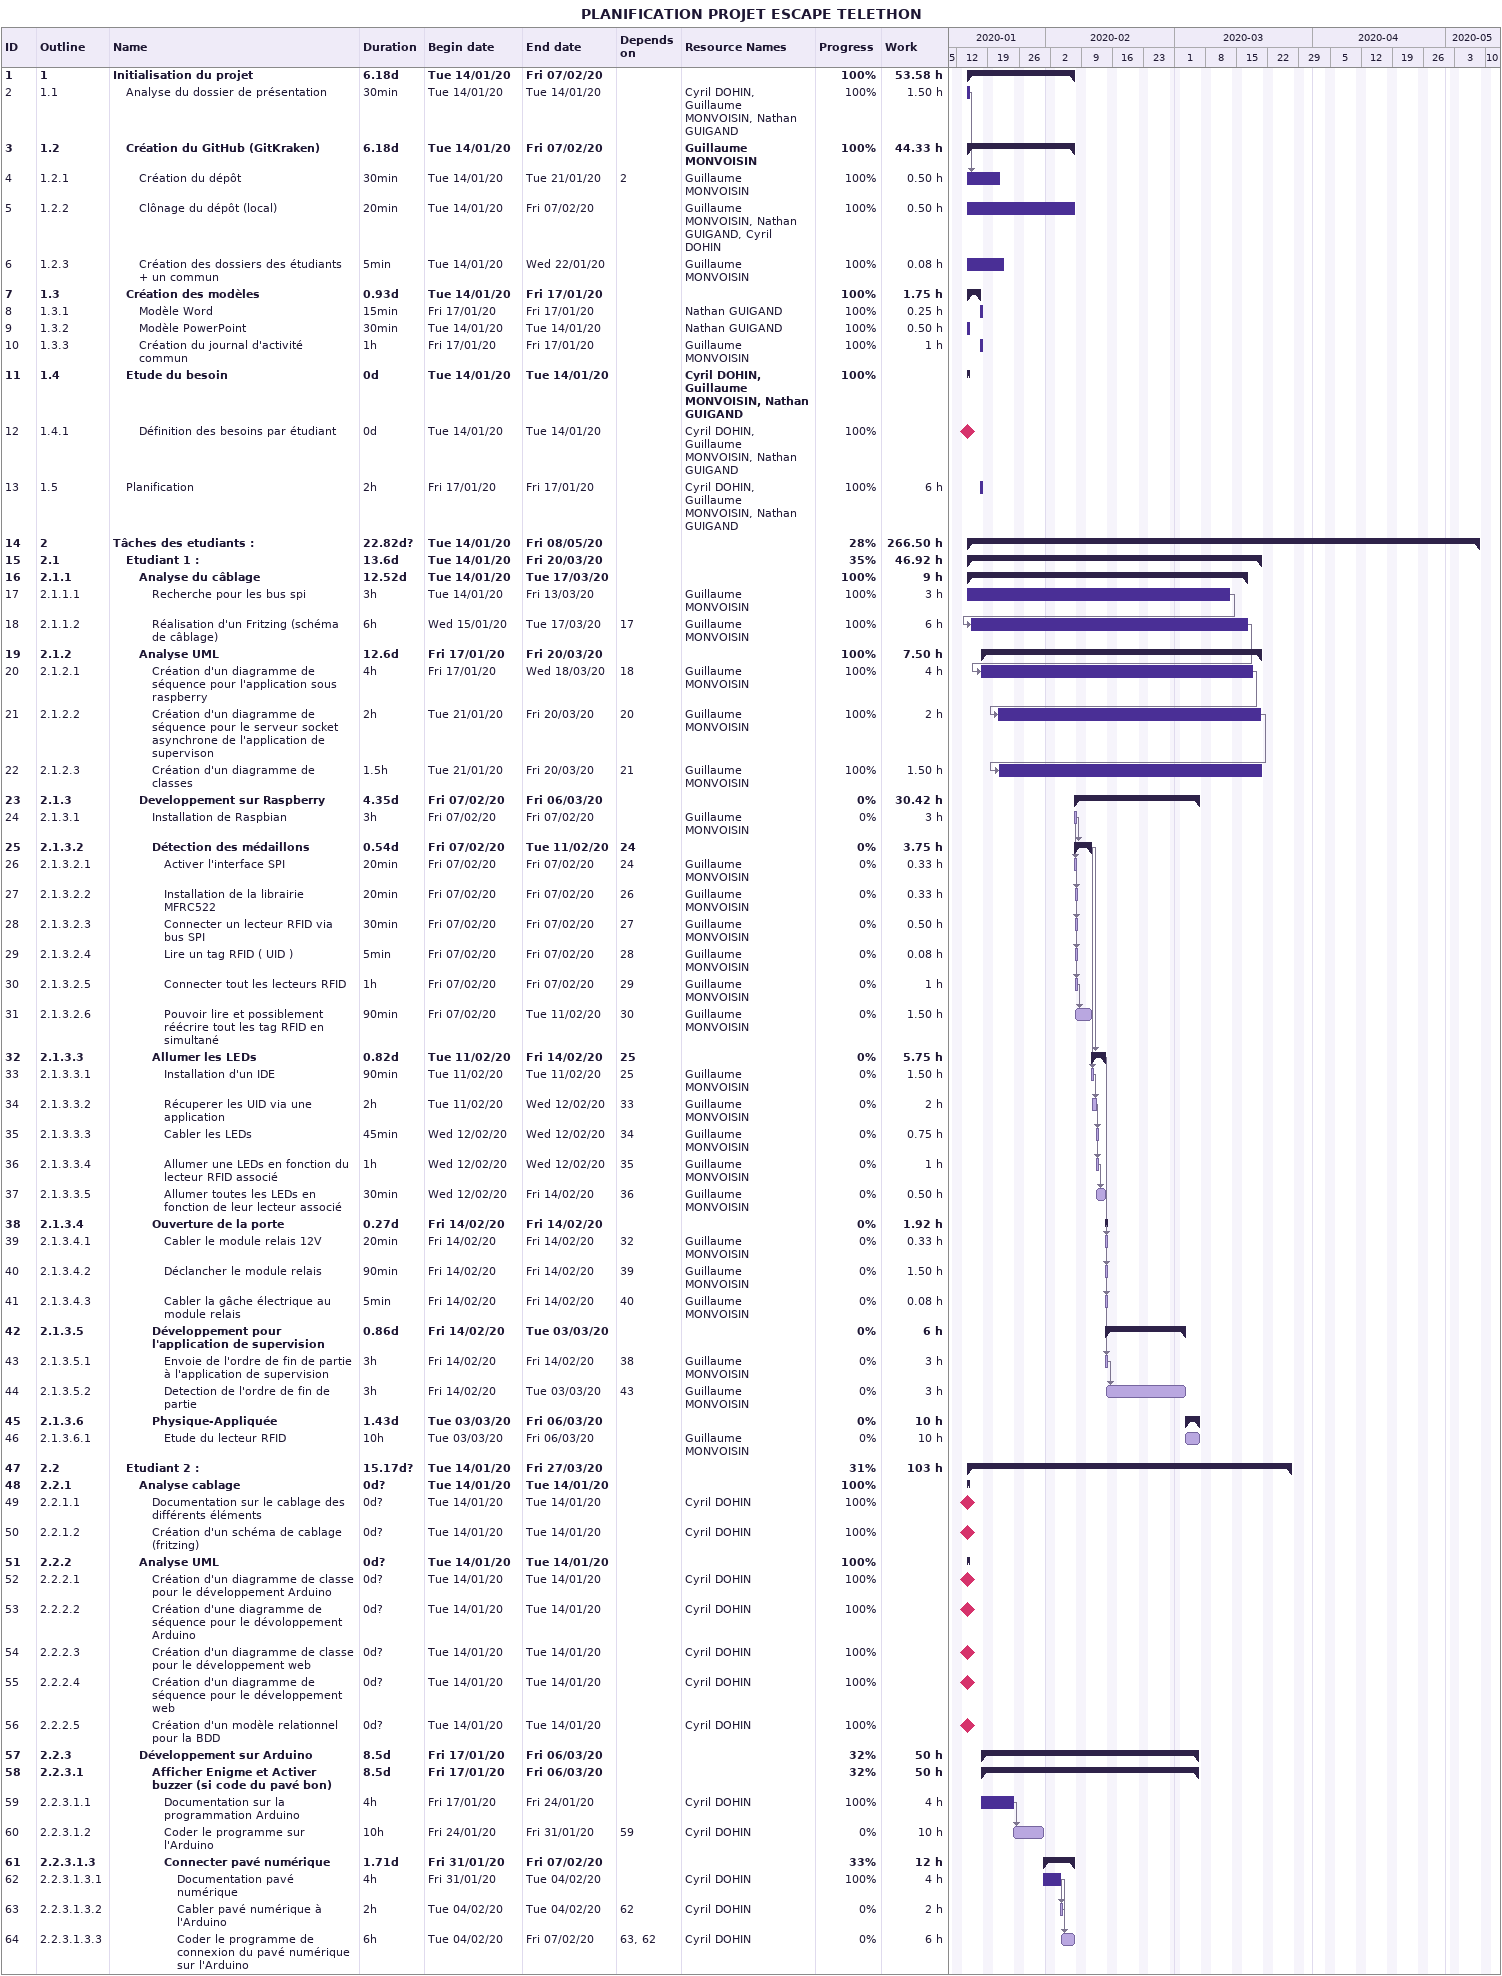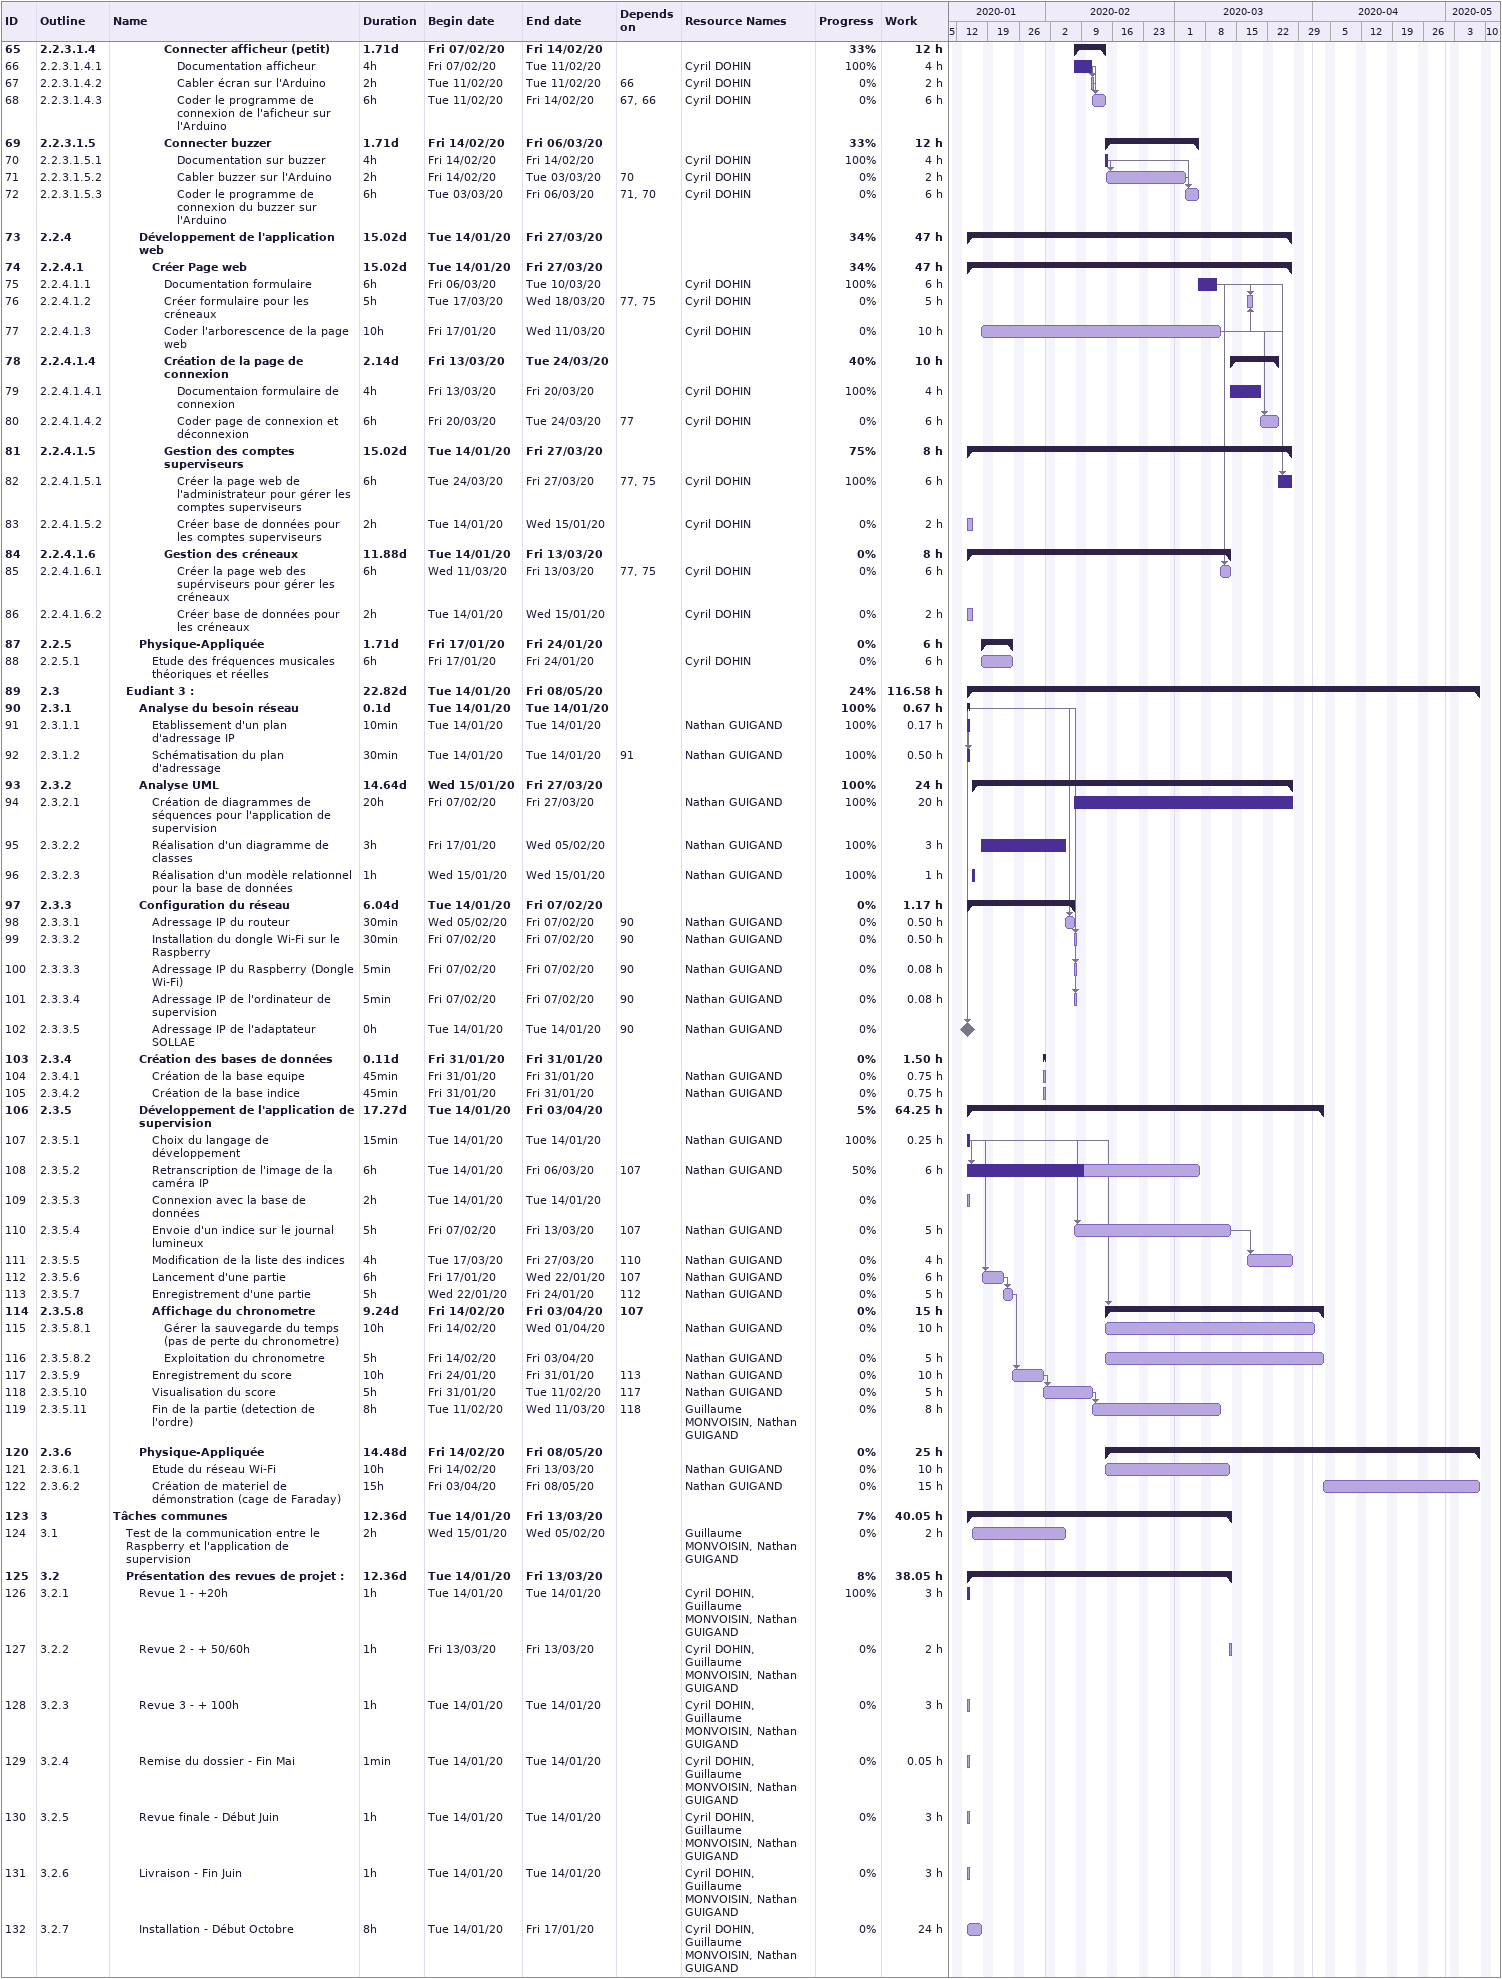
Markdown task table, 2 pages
PLANIFICATION PROJET ESCAPE TELETHON

| ID | WBS | Task | Duration | Start | Finish | Predecessors | Resources | % complete | Work (h) |
|---|---|---|---|---|---|---|---|---|---|
| 1 | 1 | **Initialisation du projet** | 6.18d | 2020-01-14 | 2020-02-07 |  |  | 100 | 53.58 |
| 2 | 1.1 | Analyse du dossier de présentation | 30min | 2020-01-14 | 2020-01-14 |  | Cyril DOHIN, Guillaume MONVOISIN, Nathan GUIGAND | 100 | 1.50 |
| 3 | 1.2 | **Création du GitHub (GitKraken)** | 6.18d | 2020-01-14 | 2020-02-07 |  | Guillaume MONVOISIN | 100 | 44.33 |
| 4 | 1.2.1 | Création du dépôt | 30min | 2020-01-14 | 2020-01-21 | 2 | Guillaume MONVOISIN | 100 | 0.50 |
| 5 | 1.2.2 | Clônage du dépôt (local) | 20min | 2020-01-14 | 2020-02-07 |  | Guillaume MONVOISIN, Nathan GUIGAND, Cyril DOHIN | 100 | 0.50 |
| 6 | 1.2.3 | Création des dossiers des étudiants + un commun | 5min | 2020-01-14 | 2020-01-22 |  | Guillaume MONVOISIN | 100 | 0.08 |
| 7 | 1.3 | **Création des modèles** | 0.93d | 2020-01-14 | 2020-01-17 |  |  | 100 | 1.75 |
| 8 | 1.3.1 | Modèle Word | 15min | 2020-01-17 | 2020-01-17 |  | Nathan GUIGAND | 100 | 0.25 |
| 9 | 1.3.2 | Modèle PowerPoint | 30min | 2020-01-14 | 2020-01-14 |  | Nathan GUIGAND | 100 | 0.50 |
| 10 | 1.3.3 | Création du journal d'activité commun | 1h | 2020-01-17 | 2020-01-17 |  | Guillaume MONVOISIN | 100 | 1 |
| 11 | 1.4 | **Etude du besoin** | 0d | 2020-01-14 | 2020-01-14 |  | Cyril DOHIN, Guillaume MONVOISIN, Nathan GUIGAND | 100 |  |
| 12 | 1.4.1 | Définition des besoins par étudiant | 0d | 2020-01-14 | 2020-01-14 |  | Cyril DOHIN, Guillaume MONVOISIN, Nathan GUIGAND | 100 |  |
| 13 | 1.5 | Planification | 2h | 2020-01-17 | 2020-01-17 |  | Cyril DOHIN, Guillaume MONVOISIN, Nathan GUIGAND | 100 | 6 |
| 14 | 2 | **Tâches des etudiants :** | 22.82d? | 2020-01-14 | 2020-05-08 |  |  | 28 | 266.50 |
| 15 | 2.1 | **Etudiant 1 :** | 13.6d | 2020-01-14 | 2020-03-20 |  |  | 35 | 46.92 |
| 16 | 2.1.1 | **Analyse du câblage** | 12.52d | 2020-01-14 | 2020-03-17 |  |  | 100 | 9 |
| 17 | 2.1.1.1 | Recherche pour les bus spi | 3h | 2020-01-14 | 2020-03-13 |  | Guillaume MONVOISIN | 100 | 3 |
| 18 | 2.1.1.2 | Réalisation d'un Fritzing (schéma de câblage) | 6h | 2020-01-15 | 2020-03-17 | 17 | Guillaume MONVOISIN | 100 | 6 |
| 19 | 2.1.2 | **Analyse UML** | 12.6d | 2020-01-17 | 2020-03-20 |  |  | 100 | 7.50 |
| 20 | 2.1.2.1 | Création d'un diagramme de séquence pour l'application sous raspberry | 4h | 2020-01-17 | 2020-03-18 | 18 | Guillaume MONVOISIN | 100 | 4 |
| 21 | 2.1.2.2 | Création d'un diagramme de séquence pour le serveur socket asynchrone de l'application de supervison | 2h | 2020-01-21 | 2020-03-20 | 20 | Guillaume MONVOISIN | 100 | 2 |
| 22 | 2.1.2.3 | Création d'un diagramme de classes | 1.5h | 2020-01-21 | 2020-03-20 | 21 | Guillaume MONVOISIN | 100 | 1.50 |
| 23 | 2.1.3 | **Developpement sur Raspberry** | 4.35d | 2020-02-07 | 2020-03-06 |  |  | 0 | 30.42 |
| 24 | 2.1.3.1 | Installation de Raspbian | 3h | 2020-02-07 | 2020-02-07 |  | Guillaume MONVOISIN | 0 | 3 |
| 25 | 2.1.3.2 | **Détection des médaillons** | 0.54d | 2020-02-07 | 2020-02-11 | 24 |  | 0 | 3.75 |
| 26 | 2.1.3.2.1 | Activer l'interface SPI | 20min | 2020-02-07 | 2020-02-07 | 24 | Guillaume MONVOISIN | 0 | 0.33 |
| 27 | 2.1.3.2.2 | Installation de la librairie MFRC522 | 20min | 2020-02-07 | 2020-02-07 | 26 | Guillaume MONVOISIN | 0 | 0.33 |
| 28 | 2.1.3.2.3 | Connecter un lecteur RFID via bus SPI | 30min | 2020-02-07 | 2020-02-07 | 27 | Guillaume MONVOISIN | 0 | 0.50 |
| 29 | 2.1.3.2.4 | Lire un tag RFID ( UID ) | 5min | 2020-02-07 | 2020-02-07 | 28 | Guillaume MONVOISIN | 0 | 0.08 |
| 30 | 2.1.3.2.5 | Connecter tout les lecteurs RFID | 1h | 2020-02-07 | 2020-02-07 | 29 | Guillaume MONVOISIN | 0 | 1 |
| 31 | 2.1.3.2.6 | Pouvoir lire et possiblement réécrire tout les tag RFID en simultané | 90min | 2020-02-07 | 2020-02-11 | 30 | Guillaume MONVOISIN | 0 | 1.50 |
| 32 | 2.1.3.3 | **Allumer les LEDs** | 0.82d | 2020-02-11 | 2020-02-14 | 25 |  | 0 | 5.75 |
| 33 | 2.1.3.3.1 | Installation d'un IDE | 90min | 2020-02-11 | 2020-02-11 | 25 | Guillaume MONVOISIN | 0 | 1.50 |
| 34 | 2.1.3.3.2 | Récuperer les UID via une application | 2h | 2020-02-11 | 2020-02-12 | 33 | Guillaume MONVOISIN | 0 | 2 |
| 35 | 2.1.3.3.3 | Cabler les LEDs | 45min | 2020-02-12 | 2020-02-12 | 34 | Guillaume MONVOISIN | 0 | 0.75 |
| 36 | 2.1.3.3.4 | Allumer une LEDs en fonction du lecteur RFID associé | 1h | 2020-02-12 | 2020-02-12 | 35 | Guillaume MONVOISIN | 0 | 1 |
| 37 | 2.1.3.3.5 | Allumer toutes les LEDs en fonction de leur lecteur associé | 30min | 2020-02-12 | 2020-02-14 | 36 | Guillaume MONVOISIN | 0 | 0.50 |
| 38 | 2.1.3.4 | **Ouverture de la porte** | 0.27d | 2020-02-14 | 2020-02-14 |  |  | 0 | 1.92 |
| 39 | 2.1.3.4.1 | Cabler le module relais 12V | 20min | 2020-02-14 | 2020-02-14 | 32 | Guillaume MONVOISIN | 0 | 0.33 |
| 40 | 2.1.3.4.2 | Déclancher le module relais | 90min | 2020-02-14 | 2020-02-14 | 39 | Guillaume MONVOISIN | 0 | 1.50 |
| 41 | 2.1.3.4.3 | Cabler la gâche électrique au module relais | 5min | 2020-02-14 | 2020-02-14 | 40 | Guillaume MONVOISIN | 0 | 0.08 |
| 42 | 2.1.3.5 | **Développement pour l'application de supervision** | 0.86d | 2020-02-14 | 2020-03-03 |  |  | 0 | 6 |
| 43 | 2.1.3.5.1 | Envoie de l'ordre de fin de partie à l'application de supervision | 3h | 2020-02-14 | 2020-02-14 | 38 | Guillaume MONVOISIN | 0 | 3 |
| 44 | 2.1.3.5.2 | Detection de l'ordre de fin de partie | 3h | 2020-02-14 | 2020-03-03 | 43 | Guillaume MONVOISIN | 0 | 3 |
| 45 | 2.1.3.6 | **Physique-Appliquée** | 1.43d | 2020-03-03 | 2020-03-06 |  |  | 0 | 10 |
| 46 | 2.1.3.6.1 | Etude du lecteur RFID | 10h | 2020-03-03 | 2020-03-06 |  | Guillaume MONVOISIN | 0 | 10 |
| 47 | 2.2 | **Etudiant 2 :** | 15.17d? | 2020-01-14 | 2020-03-27 |  |  | 31 | 103 |
| 48 | 2.2.1 | **Analyse cablage** | 0d? | 2020-01-14 | 2020-01-14 |  |  | 100 |  |
| 49 | 2.2.1.1 | Documentation sur le cablage des différents éléments | 0d? | 2020-01-14 | 2020-01-14 |  | Cyril DOHIN | 100 |  |
| 50 | 2.2.1.2 | Création d'un schéma de cablage (fritzing) | 0d? | 2020-01-14 | 2020-01-14 |  | Cyril DOHIN | 100 |  |
| 51 | 2.2.2 | **Analyse UML** | 0d? | 2020-01-14 | 2020-01-14 |  |  | 100 |  |
| 52 | 2.2.2.1 | Création d'un diagramme de classe pour le développement Arduino | 0d? | 2020-01-14 | 2020-01-14 |  | Cyril DOHIN | 100 |  |
| 53 | 2.2.2.2 | Création d'une diagramme de séquence pour le dévoloppement Arduino | 0d? | 2020-01-14 | 2020-01-14 |  | Cyril DOHIN | 100 |  |
| 54 | 2.2.2.3 | Création d'un diagramme de classe pour le développement web | 0d? | 2020-01-14 | 2020-01-14 |  | Cyril DOHIN | 100 |  |
| 55 | 2.2.2.4 | Création d'un diagramme de séquence pour le développement web | 0d? | 2020-01-14 | 2020-01-14 |  | Cyril DOHIN | 100 |  |
| 56 | 2.2.2.5 | Création d'un modèle relationnel pour la BDD | 0d? | 2020-01-14 | 2020-01-14 |  | Cyril DOHIN | 100 |  |
| 57 | 2.2.3 | **Développement sur Arduino** | 8.5d | 2020-01-17 | 2020-03-06 |  |  | 32 | 50 |
| 58 | 2.2.3.1 | **Afficher Enigme et Activer buzzer (si code du pavé bon)** | 8.5d | 2020-01-17 | 2020-03-06 |  |  | 32 | 50 |
| 59 | 2.2.3.1.1 | Documentation sur la programmation Arduino | 4h | 2020-01-17 | 2020-01-24 |  | Cyril DOHIN | 100 | 4 |
| 60 | 2.2.3.1.2 | Coder le programme sur l'Arduino | 10h | 2020-01-24 | 2020-01-31 | 59 | Cyril DOHIN | 0 | 10 |
| 61 | 2.2.3.1.3 | **Connecter pavé numérique** | 1.71d | 2020-01-31 | 2020-02-07 |  |  | 33 | 12 |
| 62 | 2.2.3.1.3.1 | Documentation pavé numérique | 4h | 2020-01-31 | 2020-02-04 |  | Cyril DOHIN | 100 | 4 |
| 63 | 2.2.3.1.3.2 | Cabler pavé numérique à l'Arduino | 2h | 2020-02-04 | 2020-02-04 | 62 | Cyril DOHIN | 0 | 2 |
| 64 | 2.2.3.1.3.3 | Coder le programme de connexion du pavé numérique sur l'Arduino | 6h | 2020-02-04 | 2020-02-07 | 63, 62 | Cyril DOHIN | 0 | 6 |
| 65 | 2.2.3.1.4 | **Connecter afficheur (petit)** | 1.71d | 2020-02-07 | 2020-02-14 |  |  | 33 | 12 |
| 66 | 2.2.3.1.4.1 | Documentation afficheur | 4h | 2020-02-07 | 2020-02-11 |  | Cyril DOHIN | 100 | 4 |
| 67 | 2.2.3.1.4.2 | Cabler écran sur l'Arduino | 2h | 2020-02-11 | 2020-02-11 | 66 | Cyril DOHIN | 0 | 2 |
| 68 | 2.2.3.1.4.3 | Coder le programme de connexion de l'aficheur sur l'Arduino | 6h | 2020-02-11 | 2020-02-14 | 67, 66 | Cyril DOHIN | 0 | 6 |
| 69 | 2.2.3.1.5 | **Connecter buzzer** | 1.71d | 2020-02-14 | 2020-03-06 |  |  | 33 | 12 |
| 70 | 2.2.3.1.5.1 | Documentation sur buzzer | 4h | 2020-02-14 | 2020-02-14 |  | Cyril DOHIN | 100 | 4 |
| 71 | 2.2.3.1.5.2 | Cabler buzzer sur l'Arduino | 2h | 2020-02-14 | 2020-03-03 | 70 | Cyril DOHIN | 0 | 2 |
| 72 | 2.2.3.1.5.3 | Coder le programme de connexion du buzzer sur l'Arduino | 6h | 2020-03-03 | 2020-03-06 | 71, 70 | Cyril DOHIN | 0 | 6 |
| 73 | 2.2.4 | **Développement de l'application web** | 15.02d | 2020-01-14 | 2020-03-27 |  |  | 34 | 47 |
| 74 | 2.2.4.1 | **Créer Page web** | 15.02d | 2020-01-14 | 2020-03-27 |  |  | 34 | 47 |
| 75 | 2.2.4.1.1 | Documentation formulaire | 6h | 2020-03-06 | 2020-03-10 |  | Cyril DOHIN | 100 | 6 |
| 76 | 2.2.4.1.2 | Créer formulaire pour les créneaux | 5h | 2020-03-17 | 2020-03-18 | 77, 75 | Cyril DOHIN | 0 | 5 |
| 77 | 2.2.4.1.3 | Coder l'arborescence de la page web | 10h | 2020-01-17 | 2020-03-11 |  | Cyril DOHIN | 0 | 10 |
| 78 | 2.2.4.1.4 | **Création de la page de connexion** | 2.14d | 2020-03-13 | 2020-03-24 |  |  | 40 | 10 |
| 79 | 2.2.4.1.4.1 | Documentaion formulaire de connexion | 4h | 2020-03-13 | 2020-03-20 |  | Cyril DOHIN | 100 | 4 |
| 80 | 2.2.4.1.4.2 | Coder page de connexion et déconnexion | 6h | 2020-03-20 | 2020-03-24 | 77 | Cyril DOHIN | 0 | 6 |
| 81 | 2.2.4.1.5 | **Gestion des comptes superviseurs** | 15.02d | 2020-01-14 | 2020-03-27 |  |  | 75 | 8 |
| 82 | 2.2.4.1.5.1 | Créer la page web de l'administrateur pour gérer les comptes superviseurs | 6h | 2020-03-24 | 2020-03-27 | 77, 75 | Cyril DOHIN | 100 | 6 |
| 83 | 2.2.4.1.5.2 | Créer base de données pour les comptes superviseurs | 2h | 2020-01-14 | 2020-01-15 |  | Cyril DOHIN | 0 | 2 |
| 84 | 2.2.4.1.6 | **Gestion des créneaux** | 11.88d | 2020-01-14 | 2020-03-13 |  |  | 0 | 8 |
| 85 | 2.2.4.1.6.1 | Créer la page web des supérviseurs pour gérer les créneaux | 6h | 2020-03-11 | 2020-03-13 | 77, 75 | Cyril DOHIN | 0 | 6 |
| 86 | 2.2.4.1.6.2 | Créer base de données pour les créneaux | 2h | 2020-01-14 | 2020-01-15 |  | Cyril DOHIN | 0 | 2 |
| 87 | 2.2.5 | **Physique-Appliquée** | 1.71d | 2020-01-17 | 2020-01-24 |  |  | 0 | 6 |
| 88 | 2.2.5.1 | Etude des fréquences musicales théoriques et réelles | 6h | 2020-01-17 | 2020-01-24 |  | Cyril DOHIN | 0 | 6 |
| 89 | 2.3 | **Eudiant 3 :** | 22.82d | 2020-01-14 | 2020-05-08 |  |  | 24 | 116.58 |
| 90 | 2.3.1 | **Analyse du besoin réseau** | 0.1d | 2020-01-14 | 2020-01-14 |  |  | 100 | 0.67 |
| 91 | 2.3.1.1 | Etablissement d'un plan d'adressage IP | 10min | 2020-01-14 | 2020-01-14 |  | Nathan GUIGAND | 100 | 0.17 |
| 92 | 2.3.1.2 | Schématisation du plan d'adressage | 30min | 2020-01-14 | 2020-01-14 | 91 | Nathan GUIGAND | 100 | 0.50 |
| 93 | 2.3.2 | **Analyse UML** | 14.64d | 2020-01-15 | 2020-03-27 |  |  | 100 | 24 |
| 94 | 2.3.2.1 | Création de diagrammes de séquences pour l'application de supervision | 20h | 2020-02-07 | 2020-03-27 |  | Nathan GUIGAND | 100 | 20 |
| 95 | 2.3.2.2 | Réalisation d'un diagramme de classes | 3h | 2020-01-17 | 2020-02-05 |  | Nathan GUIGAND | 100 | 3 |
| 96 | 2.3.2.3 | Réalisation d'un modèle relationnel pour la base de données | 1h | 2020-01-15 | 2020-01-15 |  | Nathan GUIGAND | 100 | 1 |
| 97 | 2.3.3 | **Configuration du réseau** | 6.04d | 2020-01-14 | 2020-02-07 |  |  | 0 | 1.17 |
| 98 | 2.3.3.1 | Adressage IP du routeur | 30min | 2020-02-05 | 2020-02-07 | 90 | Nathan GUIGAND | 0 | 0.50 |
| 99 | 2.3.3.2 | Installation du dongle Wi-Fi sur le Raspberry | 30min | 2020-02-07 | 2020-02-07 | 90 | Nathan GUIGAND | 0 | 0.50 |
| 100 | 2.3.3.3 | Adressage IP du Raspberry (Dongle Wi-Fi) | 5min | 2020-02-07 | 2020-02-07 | 90 | Nathan GUIGAND | 0 | 0.08 |
| 101 | 2.3.3.4 | Adressage IP de l'ordinateur de supervision | 5min | 2020-02-07 | 2020-02-07 | 90 | Nathan GUIGAND | 0 | 0.08 |
| 102 | 2.3.3.5 | Adressage IP de l'adaptateur SOLLAE | 0h | 2020-01-14 | 2020-01-14 | 90 | Nathan GUIGAND | 0 |  |
| 103 | 2.3.4 | **Création des bases de données** | 0.11d | 2020-01-31 | 2020-01-31 |  |  | 0 | 1.50 |
| 104 | 2.3.4.1 | Création de la base equipe | 45min | 2020-01-31 | 2020-01-31 |  | Nathan GUIGAND | 0 | 0.75 |
| 105 | 2.3.4.2 | Création de la base indice | 45min | 2020-01-31 | 2020-01-31 |  | Nathan GUIGAND | 0 | 0.75 |
| 106 | 2.3.5 | **Développement de l'application de supervision** | 17.27d | 2020-01-14 | 2020-04-03 |  |  | 5 | 64.25 |
| 107 | 2.3.5.1 | Choix du langage de développement | 15min | 2020-01-14 | 2020-01-14 |  | Nathan GUIGAND | 100 | 0.25 |
| 108 | 2.3.5.2 | Retranscription de l'image de la caméra IP | 6h | 2020-01-14 | 2020-03-06 | 107 | Nathan GUIGAND | 50 | 6 |
| 109 | 2.3.5.3 | Connexion avec la base de données | 2h | 2020-01-14 | 2020-01-14 |  |  | 0 |  |
| 110 | 2.3.5.4 | Envoie d'un indice sur le journal lumineux | 5h | 2020-02-07 | 2020-03-13 | 107 | Nathan GUIGAND | 0 | 5 |
| 111 | 2.3.5.5 | Modification de la liste des indices | 4h | 2020-03-17 | 2020-03-27 | 110 | Nathan GUIGAND | 0 | 4 |
| 112 | 2.3.5.6 | Lancement d'une partie | 6h | 2020-01-17 | 2020-01-22 | 107 | Nathan GUIGAND | 0 | 6 |
| 113 | 2.3.5.7 | Enregistrement d'une partie | 5h | 2020-01-22 | 2020-01-24 | 112 | Nathan GUIGAND | 0 | 5 |
| 114 | 2.3.5.8 | **Affichage du chronometre** | 9.24d | 2020-02-14 | 2020-04-03 | 107 |  | 0 | 15 |
| 115 | 2.3.5.8.1 | Gérer la sauvegarde du temps (pas de perte du chronometre) | 10h | 2020-02-14 | 2020-04-01 |  | Nathan GUIGAND | 0 | 10 |
| 116 | 2.3.5.8.2 | Exploitation du chronometre | 5h | 2020-02-14 | 2020-04-03 |  | Nathan GUIGAND | 0 | 5 |
| 117 | 2.3.5.9 | Enregistrement du score | 10h | 2020-01-24 | 2020-01-31 | 113 | Nathan GUIGAND | 0 | 10 |
| 118 | 2.3.5.10 | Visualisation du score | 5h | 2020-01-31 | 2020-02-11 | 117 | Nathan GUIGAND | 0 | 5 |
| 119 | 2.3.5.11 | Fin de la partie (detection de l'ordre) | 8h | 2020-02-11 | 2020-03-11 | 118 | Guillaume MONVOISIN, Nathan GUIGAND | 0 | 8 |
| 120 | 2.3.6 | **Physique-Appliquée** | 14.48d | 2020-02-14 | 2020-05-08 |  |  | 0 | 25 |
| 121 | 2.3.6.1 | Etude du réseau Wi-Fi | 10h | 2020-02-14 | 2020-03-13 |  | Nathan GUIGAND | 0 | 10 |
| 122 | 2.3.6.2 | Création de materiel de démonstration (cage de Faraday) | 15h | 2020-04-03 | 2020-05-08 |  | Nathan GUIGAND | 0 | 15 |
| 123 | 3 | **Tâches communes** | 12.36d | 2020-01-14 | 2020-03-13 |  |  | 7 | 40.05 |
| 124 | 3.1 | Test de la communication entre le Raspberry et l'application de supervision | 2h | 2020-01-15 | 2020-02-05 |  | Guillaume MONVOISIN, Nathan GUIGAND | 0 | 2 |
| 125 | 3.2 | **Présentation des revues de projet :** | 12.36d | 2020-01-14 | 2020-03-13 |  |  | 8 | 38.05 |
| 126 | 3.2.1 | Revue 1 - +20h | 1h | 2020-01-14 | 2020-01-14 |  | Cyril DOHIN, Guillaume MONVOISIN, Nathan GUIGAND | 100 | 3 |
| 127 | 3.2.2 | Revue 2 - + 50/60h | 1h | 2020-03-13 | 2020-03-13 |  | Cyril DOHIN, Guillaume MONVOISIN, Nathan GUIGAND | 0 | 2 |
| 128 | 3.2.3 | Revue 3 - + 100h | 1h | 2020-01-14 | 2020-01-14 |  | Cyril DOHIN, Guillaume MONVOISIN, Nathan GUIGAND | 0 | 3 |
| 129 | 3.2.4 | Remise du dossier - Fin Mai | 1min | 2020-01-14 | 2020-01-14 |  | Cyril DOHIN, Guillaume MONVOISIN, Nathan GUIGAND | 0 | 0.05 |
| 130 | 3.2.5 | Revue finale - Début Juin | 1h | 2020-01-14 | 2020-01-14 |  | Cyril DOHIN, Guillaume MONVOISIN, Nathan GUIGAND | 0 | 3 |
| 131 | 3.2.6 | Livraison - Fin Juin | 1h | 2020-01-14 | 2020-01-14 |  | Cyril DOHIN, Guillaume MONVOISIN, Nathan GUIGAND | 0 | 3 |
| 132 | 3.2.7 | Installation - Début Octobre | 8h | 2020-01-14 | 2020-01-17 |  | Cyril DOHIN, Guillaume MONVOISIN, Nathan GUIGAND | 0 | 24 |
